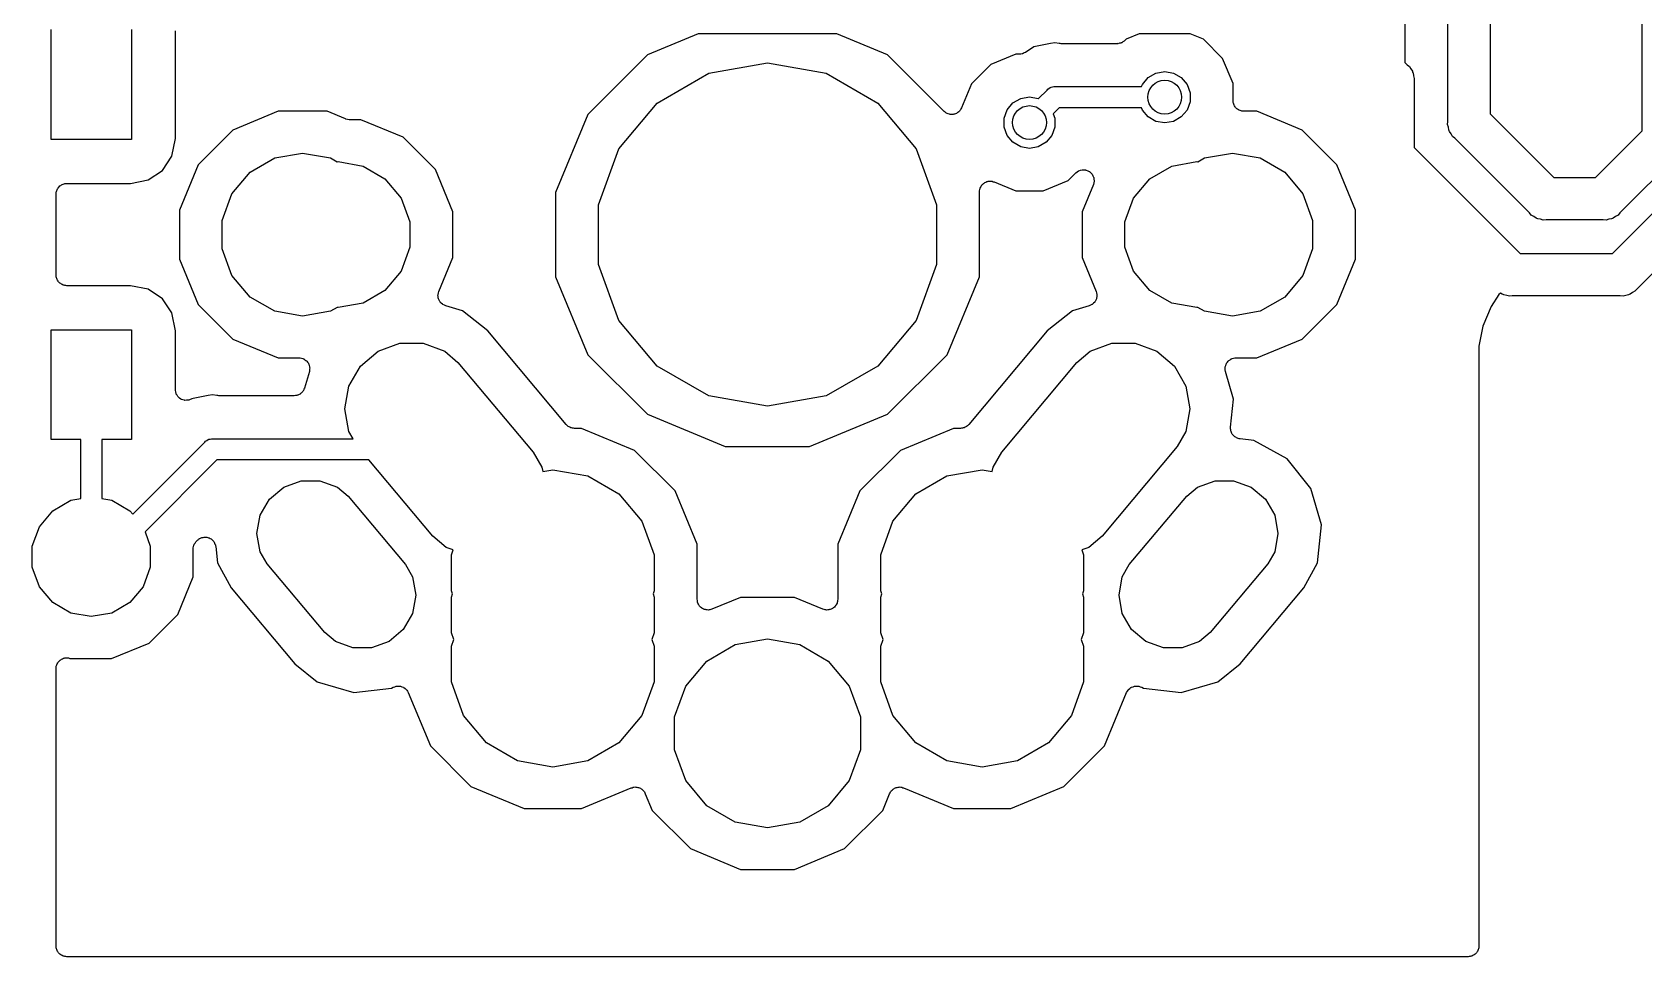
# Model space of a CAD drawing. Extents: x 61 to 194, y -153 to -61.
# Drawn here: x 61.3 to 80.37, y -123.67 to -112.73 of the extents above; entities that cross this region are included whole.
import ezdxf

# ---------------------------------------------------------------- set-up
doc = ezdxf.new("R2010")
doc.units = 0
doc.header["$MEASUREMENT"] = 0
doc.layers.add('BLACK', color=7, linetype='CONTINUOUS')

msp = doc.modelspace()

# ---------------------------------------------------------------- linework, layer by layer
at = {"layer": 'BLACK', "linetype": 'CONTINUOUS'}
for p, q in [((80.35, -113.896), (80.35, -109.011)), ((78.05, -113.789), (78.05, -109.204)), ((78.55, -109.111), (78.55, -113.696)), ((77.542, -109.467), (77.542, -113.088)), ((61.525, -114), (61.525, -112.7)), ((62.475, -112.7), (62.475, -114)), ((62.9954, -113.987), (62.9954, -112.713)), ((69.18, -112.75), (68.5793, -112.999)), ((70.82, -112.75), (69.18, -112.75)), ((71.4207, -112.999), (70.82, -112.75)), ((73.3499, -112.865), (73.153, -112.904)), ((73.4, -112.855), (73.3499, -112.865)), ((73.3499, -112.865), (73.3499, -112.865)), ((73.4501, -112.865), (73.4, -112.855)), ((73.4626, -112.865), (73.4501, -112.865)), ((73.4748, -112.867), (73.4626, -112.865)), ((74.1377, -112.867), (73.4748, -112.867)), ((74.1432, -112.866), (74.1377, -112.867)), ((74.1488, -112.867), (74.1432, -112.866)), ((74.1648, -112.862), (74.1488, -112.867)), ((74.1811, -112.859), (74.1648, -112.862)), ((74.186, -112.857), (74.1811, -112.859)), ((74.1914, -112.855), (74.186, -112.857)), ((74.205, -112.846), (74.1914, -112.855)), ((74.2193, -112.837), (74.205, -112.846)), ((74.2229, -112.833), (74.2193, -112.837)), ((74.2275, -112.83), (74.2229, -112.833)), ((74.2423, -112.815), (74.2275, -112.83)), ((74.3993, -112.75), (74.2423, -112.815)), ((75.0007, -112.75), (74.3993, -112.75)), ((75.1577, -112.815), (75.0007, -112.75)), ((75.385, -113.042), (75.1577, -112.815)), ((68.5793, -112.999), (67.8738, -113.704)), ((72.09, -113.668), (71.4207, -112.999)), ((72.9393, -112.992), (72.6423, -113.115)), ((72.9824, -112.992), (72.9393, -112.992)), ((72.9974, -112.989), (72.9824, -112.992)), ((73.0126, -112.988), (72.9974, -112.989)), ((73.019, -112.986), (73.0126, -112.988)), ((73.0258, -112.984), (73.019, -112.986)), ((73.039, -112.977), (73.0258, -112.984)), ((73.0529, -112.971), (73.039, -112.977)), ((73.153, -112.904), (73.0529, -112.971)), ((75.508, -113.339), (75.385, -113.042)), ((68.6946, -113.569), (69.3054, -113.217)), ((69.3054, -113.217), (70, -113.094)), ((70, -113.094), (70.6946, -113.217)), ((70.6946, -113.217), (71.3054, -113.569)), ((72.6423, -113.115), (72.415, -113.342)), ((74.5042, -113.267), (74.5958, -113.214)), ((74.5958, -113.214), (74.7, -113.195)), ((74.7, -113.195), (74.8042, -113.214)), ((74.8042, -113.214), (74.8958, -113.267)), ((77.542, -113.088), (77.5691, -113.116)), ((77.5691, -113.116), (77.5945, -113.137)), ((77.5945, -113.137), (77.611, -113.166)), ((77.611, -113.166), (77.6301, -113.193)), ((77.6301, -113.193), (77.633, -113.204)), ((77.633, -113.204), (77.6385, -113.213)), ((77.6385, -113.213), (77.6443, -113.246)), ((77.6443, -113.246), (77.6529, -113.278)), ((72.415, -113.342), (72.2971, -113.627)), ((73.2075, -113.516), (73.3078, -113.415)), ((73.3078, -113.415), (73.3184, -113.403)), ((73.3184, -113.403), (73.3328, -113.394)), ((73.3328, -113.394), (73.3464, -113.385)), ((73.3464, -113.385), (73.3517, -113.384)), ((73.3517, -113.384), (73.3566, -113.381)), ((73.3566, -113.381), (73.3729, -113.378)), ((73.3729, -113.378), (73.3889, -113.374)), ((73.3889, -113.374), (73.4054, -113.375)), ((73.4054, -113.375), (74.4262, -113.375)), ((74.4262, -113.375), (74.4362, -113.348)), ((74.4362, -113.348), (74.5042, -113.267)), ((74.8958, -113.267), (74.9638, -113.348)), ((74.9638, -113.348), (75, -113.447)), ((75.508, -113.54), (75.508, -113.339)), ((77.6529, -113.278), (77.65, -113.311)), ((77.65, -113.311), (77.65, -114.096)), ((68.2412, -114.11), (68.6946, -113.569)), ((71.3054, -113.569), (71.7588, -114.11)), ((72.2971, -113.627), (72.2897, -113.639)), ((72.8362, -113.648), (72.9042, -113.567)), ((72.9042, -113.567), (72.9958, -113.514)), ((72.9958, -113.514), (73.1, -113.495)), ((73.1, -113.495), (73.2042, -113.514)), ((73.2042, -113.514), (73.2075, -113.516)), ((73.4518, -113.625), (73.3812, -113.696)), ((74.4262, -113.625), (73.4518, -113.625)), ((74.4362, -113.652), (74.4262, -113.625)), ((75, -113.553), (74.9638, -113.652)), ((75, -113.447), (75, -113.553)), ((75.5099, -113.551), (75.508, -113.54)), ((75.5099, -113.562), (75.5099, -113.551)), ((75.5137, -113.572), (75.5099, -113.562)), ((75.5157, -113.583), (75.5137, -113.572)), ((75.5212, -113.593), (75.5157, -113.583)), ((75.525, -113.603), (75.5212, -113.593)), ((75.5322, -113.612), (75.525, -113.603)), ((75.5377, -113.622), (75.5322, -113.612)), ((75.5462, -113.629), (75.5377, -113.622)), ((75.5534, -113.637), (75.5462, -113.629)), ((64.21, -113.667), (63.6741, -113.889)), ((64.79, -113.667), (64.21, -113.667)), ((65.0081, -113.757), (64.79, -113.667)), ((65.0108, -113.758), (65.0081, -113.757)), ((65.0133, -113.759), (65.0108, -113.758)), ((65.0323, -113.763), (65.0133, -113.759)), ((65.0512, -113.767), (65.0323, -113.763)), ((65.0539, -113.767), (65.0512, -113.767)), ((65.0567, -113.767), (65.0539, -113.767)), ((65.1901, -113.767), (65.0567, -113.767)), ((65.6892, -113.974), (65.1901, -113.767)), ((67.8738, -113.704), (67.492, -114.626)), ((72.1013, -113.676), (72.09, -113.668)), ((72.1115, -113.685), (72.1013, -113.676)), ((72.1193, -113.689), (72.1115, -113.685)), ((72.1261, -113.693), (72.1193, -113.689)), ((72.1395, -113.697), (72.1261, -113.693)), ((72.1523, -113.702), (72.1395, -113.697)), ((72.1606, -113.703), (72.1523, -113.702)), ((72.1687, -113.705), (72.1606, -113.703)), ((72.1825, -113.704), (72.1687, -113.705)), ((72.1964, -113.704), (72.1825, -113.704)), ((72.2043, -113.702), (72.1964, -113.704)), ((72.2127, -113.701), (72.2043, -113.702)), ((72.2252, -113.695), (72.2127, -113.701)), ((72.2384, -113.691), (72.2252, -113.695)), ((72.2451, -113.686), (72.2384, -113.691)), ((72.2526, -113.682), (72.2451, -113.686)), ((72.2624, -113.673), (72.2526, -113.682)), ((72.2734, -113.664), (72.2624, -113.673)), ((72.2779, -113.657), (72.2734, -113.664)), ((72.2838, -113.651), (72.2779, -113.657)), ((72.2897, -113.639), (72.2838, -113.651)), ((72.8, -113.747), (72.8362, -113.648)), ((72.8, -113.853), (72.8, -113.747)), ((73.3812, -113.696), (73.4, -113.747)), ((73.4, -113.747), (73.4, -113.853)), ((74.5042, -113.733), (74.4362, -113.652)), ((74.5958, -113.786), (74.5042, -113.733)), ((74.7, -113.805), (74.5958, -113.786)), ((74.8042, -113.786), (74.7, -113.805)), ((74.8958, -113.733), (74.8042, -113.786)), ((74.9638, -113.652), (74.8958, -113.733)), ((75.563, -113.643), (75.5534, -113.637)), ((75.5715, -113.65), (75.563, -113.643)), ((75.5819, -113.654), (75.5715, -113.65)), ((75.5916, -113.659), (75.5819, -113.654)), ((75.6025, -113.661), (75.5916, -113.659)), ((75.6129, -113.665), (75.6025, -113.661)), ((75.6241, -113.665), (75.6129, -113.665)), ((75.635, -113.667), (75.6241, -113.665)), ((75.79, -113.667), (75.635, -113.667)), ((76.3259, -113.889), (75.79, -113.667)), ((78.0471, -113.822), (78.05, -113.789)), ((78.0557, -113.854), (78.0471, -113.822)), ((78.55, -113.696), (79.3036, -114.45)), ((62.475, -114), (61.525, -114)), ((62.9535, -114.198), (62.9954, -113.987)), ((63.6741, -113.889), (63.264, -114.299)), ((66.0713, -114.356), (65.6892, -113.974)), ((72.8362, -113.952), (72.8, -113.853)), ((72.9042, -114.033), (72.8362, -113.952)), ((73.3638, -113.952), (73.2958, -114.033)), ((73.4, -113.853), (73.3638, -113.952)), ((76.736, -114.299), (76.3259, -113.889)), ((78.0615, -113.887), (78.0557, -113.854)), ((78.067, -113.896), (78.0615, -113.887)), ((78.0699, -113.907), (78.067, -113.896)), ((78.089, -113.934), (78.0699, -113.907)), ((78.1055, -113.963), (78.089, -113.934)), ((78.1309, -113.984), (78.1055, -113.963)), ((79.0155, -114.869), (78.1309, -113.984)), ((79.7964, -114.45), (80.35, -113.896)), ((62.8412, -114.366), (62.9535, -114.198)), ((64.1701, -114.219), (64.5, -114.16)), ((64.5, -114.16), (64.8299, -114.219)), ((68, -114.772), (68.2412, -114.11)), ((71.7588, -114.11), (72, -114.772)), ((72.9958, -114.086), (72.9042, -114.033)), ((73.1, -114.105), (72.9958, -114.086)), ((73.2042, -114.086), (73.1, -114.105)), ((73.2958, -114.033), (73.2042, -114.086)), ((75.1701, -114.219), (75.5, -114.16)), ((75.5, -114.16), (75.8299, -114.219)), ((77.65, -114.096), (78.9036, -115.35)), ((79.9964, -115.35), (81.25, -114.096)), ((80.7691, -114.184), (80.0845, -114.869)), ((62.6732, -114.479), (62.8412, -114.366)), ((63.264, -114.299), (63.042, -114.835)), ((63.6646, -114.643), (63.8799, -114.386)), ((63.8799, -114.386), (64.1701, -114.219)), ((64.8299, -114.219), (64.9085, -114.264)), ((64.9085, -114.264), (64.92, -114.262)), ((64.92, -114.262), (65.2152, -114.314)), ((65.2152, -114.314), (65.4748, -114.464)), ((66.278, -114.855), (66.0713, -114.356)), ((73.5577, -114.485), (73.6483, -114.394)), ((73.6483, -114.394), (73.6641, -114.383)), ((73.6641, -114.383), (73.6794, -114.372)), ((73.6794, -114.372), (73.6821, -114.371)), ((73.6821, -114.371), (73.6844, -114.369)), ((73.6844, -114.369), (73.7031, -114.364)), ((73.7031, -114.364), (73.7215, -114.358)), ((73.7215, -114.358), (73.7243, -114.358)), ((73.7243, -114.358), (73.727, -114.358)), ((73.727, -114.358), (73.7462, -114.359)), ((73.7462, -114.359), (73.7656, -114.36)), ((73.7656, -114.36), (73.7681, -114.361)), ((73.7681, -114.361), (73.7709, -114.362)), ((73.7709, -114.362), (73.7885, -114.37)), ((73.7885, -114.37), (73.8063, -114.377)), ((73.8063, -114.377), (73.8084, -114.379)), ((73.8084, -114.379), (73.8109, -114.38)), ((73.8109, -114.38), (73.8246, -114.394)), ((73.8246, -114.394), (73.8388, -114.407)), ((74.5252, -114.464), (74.7848, -114.314)), ((74.7848, -114.314), (75.08, -114.262)), ((75.08, -114.262), (75.0915, -114.264)), ((75.0915, -114.264), (75.1701, -114.219)), ((75.8299, -114.219), (76.1201, -114.386)), ((76.1201, -114.386), (76.3354, -114.643)), ((76.958, -114.835), (76.736, -114.299)), ((81.6691, -114.384), (80.2845, -115.769)), ((61.5962, -114.594), (61.6, -114.584)), ((61.6, -114.584), (61.6072, -114.575)), ((61.6072, -114.575), (61.6127, -114.566)), ((61.6127, -114.566), (61.6212, -114.559)), ((61.6212, -114.559), (61.6284, -114.55)), ((61.6284, -114.55), (61.638, -114.545)), ((61.638, -114.545), (61.6465, -114.537)), ((61.6465, -114.537), (61.6569, -114.534)), ((61.6569, -114.534), (61.6666, -114.528)), ((61.6666, -114.528), (61.6775, -114.526)), ((61.6775, -114.526), (61.6879, -114.522)), ((61.6879, -114.522), (61.6991, -114.522)), ((61.6991, -114.522), (61.71, -114.52)), ((61.71, -114.52), (62.4625, -114.52)), ((62.4625, -114.52), (62.6732, -114.479)), ((65.4748, -114.464), (65.6675, -114.693)), ((72.511, -114.592), (72.5142, -114.584)), ((72.5142, -114.584), (72.5157, -114.576)), ((72.5157, -114.576), (72.5226, -114.564)), ((72.5226, -114.564), (72.5279, -114.551)), ((72.5279, -114.551), (72.5335, -114.545)), ((72.5335, -114.545), (72.5377, -114.538)), ((72.5377, -114.538), (72.5483, -114.529)), ((72.5483, -114.529), (72.5577, -114.519)), ((72.5577, -114.519), (72.5651, -114.515)), ((72.5651, -114.515), (72.5715, -114.509)), ((72.5715, -114.509), (72.5845, -114.505)), ((72.5845, -114.505), (72.5968, -114.498)), ((72.5968, -114.498), (72.6051, -114.497)), ((72.6051, -114.497), (72.6129, -114.494)), ((72.6129, -114.494), (72.6268, -114.494)), ((72.6268, -114.494), (72.6405, -114.493)), ((72.6405, -114.493), (72.6487, -114.494)), ((72.6487, -114.494), (72.6571, -114.494)), ((72.6571, -114.494), (72.6701, -114.499)), ((72.6701, -114.499), (72.6836, -114.502)), ((72.6836, -114.502), (72.9393, -114.608)), ((73.2607, -114.608), (73.5577, -114.485)), ((73.8554, -114.533), (73.722, -114.855)), ((73.8388, -114.407), (73.8401, -114.409)), ((73.8401, -114.409), (73.8421, -114.411)), ((73.8421, -114.411), (73.8503, -114.429)), ((73.8503, -114.429), (73.8592, -114.446)), ((73.8596, -114.514), (73.8554, -114.533)), ((73.8592, -114.446), (73.8596, -114.449)), ((73.8596, -114.449), (73.8607, -114.451)), ((73.8646, -114.495), (73.8596, -114.514)), ((73.8607, -114.451), (73.8624, -114.471)), ((73.8624, -114.471), (73.8649, -114.49)), ((73.8649, -114.49), (73.8643, -114.492)), ((73.8643, -114.492), (73.8646, -114.495)), ((74.3325, -114.693), (74.5252, -114.464)), ((79.3036, -114.45), (79.7964, -114.45)), ((61.583, -114.647), (61.5849, -114.636)), ((61.583, -115.603), (61.583, -114.647)), ((61.5849, -114.625), (61.5887, -114.615)), ((61.5849, -114.636), (61.5849, -114.625)), ((61.5887, -114.615), (61.5907, -114.604)), ((61.5907, -114.604), (61.5962, -114.594)), ((63.55, -114.957), (63.6646, -114.643)), ((65.6675, -114.693), (65.77, -114.975)), ((67.492, -114.626), (67.492, -115.624)), ((68, -115.478), (68, -114.772)), ((72, -114.772), (72, -115.478)), ((72.508, -114.619), (72.5104, -114.606)), ((72.508, -115.624), (72.508, -114.619)), ((72.5104, -114.606), (72.511, -114.592)), ((72.9393, -114.608), (73.2607, -114.608)), ((74.23, -114.975), (74.3325, -114.693)), ((76.3354, -114.643), (76.45, -114.957)), ((63.042, -114.835), (63.042, -115.415)), ((63.55, -115.293), (63.55, -114.957)), ((66.278, -115.395), (66.278, -114.855)), ((73.722, -114.855), (73.722, -115.395)), ((76.45, -114.957), (76.45, -115.293)), ((76.958, -115.415), (76.958, -114.835)), ((79.0368, -114.894), (79.0155, -114.869)), ((79.0655, -114.911), (79.0368, -114.894)), ((79.0927, -114.93), (79.0655, -114.911)), ((79.1035, -114.933), (79.0927, -114.93)), ((79.1132, -114.939), (79.1035, -114.933)), ((79.1458, -114.944), (79.1132, -114.939)), ((79.1779, -114.953), (79.1458, -114.944)), ((79.2109, -114.95), (79.1779, -114.953)), ((79.8891, -114.95), (79.2109, -114.95)), ((79.9221, -114.953), (79.8891, -114.95)), ((79.9542, -114.944), (79.9221, -114.953)), ((79.9868, -114.939), (79.9542, -114.944)), ((79.9965, -114.933), (79.9868, -114.939)), ((80.0073, -114.93), (79.9965, -114.933)), ((80.0344, -114.911), (80.0073, -114.93)), ((80.0632, -114.894), (80.0344, -114.911)), ((80.0845, -114.869), (80.0632, -114.894)), ((65.77, -114.975), (65.77, -115.275)), ((74.23, -115.275), (74.23, -114.975)), ((63.6646, -115.607), (63.55, -115.293)), ((65.77, -115.275), (65.6675, -115.557)), ((74.3325, -115.557), (74.23, -115.275)), ((76.45, -115.293), (76.3354, -115.607)), ((63.042, -115.415), (63.264, -115.951)), ((66.1114, -115.797), (66.278, -115.395)), ((68.2412, -116.14), (68, -115.478)), ((72, -115.478), (71.7588, -116.14)), ((73.722, -115.395), (73.8886, -115.797)), ((76.736, -115.951), (76.958, -115.415)), ((78.9036, -115.35), (79.9964, -115.35)), ((61.5849, -115.613), (61.583, -115.603)), ((61.5849, -115.625), (61.5849, -115.613)), ((61.5887, -115.635), (61.5849, -115.625)), ((61.5907, -115.646), (61.5887, -115.635)), ((61.5962, -115.656), (61.5907, -115.646)), ((61.6, -115.666), (61.5962, -115.656)), ((61.6072, -115.675), (61.6, -115.666)), ((61.6127, -115.684), (61.6072, -115.675)), ((61.6212, -115.691), (61.6127, -115.684)), ((61.6284, -115.7), (61.6212, -115.691)), ((61.638, -115.705), (61.6284, -115.7)), ((61.6465, -115.713), (61.638, -115.705)), ((61.6569, -115.716), (61.6465, -115.713)), ((61.6666, -115.722), (61.6569, -115.716)), ((61.6775, -115.724), (61.6666, -115.722)), ((61.6879, -115.728), (61.6775, -115.724)), ((61.6991, -115.728), (61.6879, -115.728)), ((61.71, -115.73), (61.6991, -115.728)), ((62.4625, -115.73), (61.71, -115.73)), ((62.6732, -115.771), (62.4625, -115.73)), ((63.8799, -115.864), (63.6646, -115.607)), ((65.6675, -115.557), (65.4748, -115.786)), ((67.492, -115.624), (67.8738, -116.546)), ((72.1262, -116.546), (72.508, -115.624)), ((74.5252, -115.786), (74.3325, -115.557)), ((76.3354, -115.607), (76.1201, -115.864)), ((62.8412, -115.884), (62.6732, -115.771)), ((62.9535, -116.052), (62.8412, -115.884)), ((64.1701, -116.031), (63.8799, -115.864)), ((65.4748, -115.786), (65.2152, -115.936)), ((66.1019, -115.84), (66.1028, -115.836)), ((66.1042, -115.858), (66.1019, -115.84)), ((66.1025, -115.832), (66.1075, -115.815)), ((66.1028, -115.836), (66.1025, -115.832)), ((66.1054, -115.876), (66.1042, -115.858)), ((66.1071, -115.88), (66.1054, -115.876)), ((66.1076, -115.884), (66.1071, -115.88)), ((66.1075, -115.815), (66.1114, -115.797)), ((66.1159, -115.9), (66.1076, -115.884)), ((66.1231, -115.916), (66.1159, -115.9)), ((66.126, -115.92), (66.1231, -115.916)), ((66.128, -115.923), (66.126, -115.92)), ((73.874, -115.92), (73.872, -115.923)), ((73.8769, -115.916), (73.874, -115.92)), ((73.8841, -115.9), (73.8769, -115.916)), ((73.8924, -115.884), (73.8841, -115.9)), ((73.8886, -115.797), (73.8925, -115.815)), ((73.8929, -115.88), (73.8924, -115.884)), ((73.8925, -115.815), (73.8975, -115.832)), ((73.8946, -115.876), (73.8929, -115.88)), ((73.8958, -115.858), (73.8946, -115.876)), ((73.8981, -115.84), (73.8958, -115.858)), ((73.8975, -115.832), (73.8972, -115.836)), ((73.8972, -115.836), (73.8981, -115.84)), ((74.7848, -115.936), (74.5252, -115.786)), ((76.1201, -115.864), (75.8299, -116.031)), ((78.6548, -115.833), (78.5603, -115.974)), ((78.6721, -115.816), (78.6548, -115.833)), ((78.6927, -115.83), (78.6721, -115.816)), ((78.7035, -115.833), (78.6927, -115.83)), ((78.7132, -115.839), (78.7035, -115.833)), ((78.7458, -115.844), (78.7132, -115.839)), ((78.7779, -115.853), (78.7458, -115.844)), ((78.8109, -115.85), (78.7779, -115.853)), ((80.0891, -115.85), (78.8109, -115.85)), ((80.1221, -115.853), (80.0891, -115.85)), ((80.1542, -115.844), (80.1221, -115.853)), ((80.1868, -115.839), (80.1542, -115.844)), ((80.1965, -115.833), (80.1868, -115.839)), ((80.2073, -115.83), (80.1965, -115.833)), ((80.2344, -115.811), (80.2073, -115.83)), ((80.2632, -115.794), (80.2344, -115.811)), ((80.2845, -115.769), (80.2632, -115.794)), ((62.9954, -116.263), (62.9535, -116.052)), ((63.264, -115.951), (63.6741, -116.361)), ((64.5, -116.09), (64.1701, -116.031)), ((64.8299, -116.031), (64.5, -116.09)), ((64.9085, -115.986), (64.8299, -116.031)), ((64.92, -115.988), (64.9085, -115.986)), ((65.2152, -115.936), (64.92, -115.988)), ((66.1412, -115.935), (66.128, -115.923)), ((66.1536, -115.948), (66.1412, -115.935)), ((66.1574, -115.95), (66.1536, -115.948)), ((66.1605, -115.953), (66.1574, -115.95)), ((66.1771, -115.96), (66.1605, -115.953)), ((66.1932, -115.968), (66.1771, -115.96)), ((66.3923, -116.026), (66.1932, -115.968)), ((66.6899, -116.265), (66.3923, -116.026)), ((73.6077, -116.026), (73.3101, -116.265)), ((73.8068, -115.968), (73.6077, -116.026)), ((73.8229, -115.96), (73.8068, -115.968)), ((73.8395, -115.953), (73.8229, -115.96)), ((73.8426, -115.95), (73.8395, -115.953)), ((73.8464, -115.948), (73.8426, -115.95)), ((73.8588, -115.935), (73.8464, -115.948)), ((73.872, -115.923), (73.8588, -115.935)), ((75.08, -115.988), (74.7848, -115.936)), ((75.0915, -115.986), (75.08, -115.988)), ((75.1701, -116.031), (75.0915, -115.986)), ((75.5, -116.09), (75.1701, -116.031)), ((75.8299, -116.031), (75.5, -116.09)), ((76.3259, -116.361), (76.736, -115.951)), ((78.5603, -115.974), (78.4638, -116.207)), ((61.525, -117.55), (61.525, -116.25)), ((61.525, -116.25), (62.475, -116.25)), ((62.475, -116.25), (62.475, -117.55)), ((62.9954, -116.96), (62.9954, -116.263)), ((67.6187, -117.372), (66.6899, -116.265)), ((68.6946, -116.681), (68.2412, -116.14)), ((71.7588, -116.14), (71.3054, -116.681)), ((73.3101, -116.265), (72.3813, -117.372)), ((78.4638, -116.207), (78.4282, -116.386)), ((63.6741, -116.361), (64.21, -116.583)), ((65.3948, -116.505), (65.6516, -116.411)), ((65.6516, -116.411), (65.9249, -116.411)), ((65.9249, -116.411), (66.1817, -116.505)), ((73.8183, -116.505), (74.0751, -116.411)), ((74.0751, -116.411), (74.3484, -116.411)), ((74.3484, -116.411), (74.6052, -116.505)), ((75.79, -116.583), (76.3259, -116.361)), ((78.4282, -116.386), (78.417, -116.443)), ((78.417, -116.443), (78.417, -123.54)), ((78.4282, -116.386), (78.4282, -116.386)), ((64.21, -116.583), (64.4584, -116.583)), ((64.4584, -116.583), (64.4653, -116.584)), ((64.4653, -116.584), (64.4722, -116.584)), ((64.4722, -116.584), (64.4868, -116.588)), ((64.4868, -116.588), (64.5018, -116.591)), ((64.5018, -116.591), (64.5079, -116.594)), ((64.5079, -116.594), (64.5146, -116.596)), ((64.5146, -116.596), (64.5268, -116.605)), ((64.5268, -116.605), (64.54, -116.613)), ((64.54, -116.613), (64.5445, -116.618)), ((64.5445, -116.618), (64.5501, -116.622)), ((64.5501, -116.622), (64.5586, -116.635)), ((64.5586, -116.635), (64.5684, -116.646)), ((64.5684, -116.646), (64.5708, -116.653)), ((64.5708, -116.653), (64.5746, -116.659)), ((64.5746, -116.659), (64.5783, -116.674)), ((64.5783, -116.674), (64.5835, -116.688)), ((65.0488, -116.917), (65.1854, -116.68)), ((65.1854, -116.68), (65.3948, -116.505)), ((66.1817, -116.505), (66.3384, -116.636)), ((66.3384, -116.636), (67.229, -117.698)), ((67.8738, -116.546), (68.5793, -117.251)), ((69.3054, -117.033), (68.6946, -116.681)), ((71.3054, -116.681), (70.6946, -117.033)), ((71.4207, -117.251), (72.1262, -116.546)), ((72.771, -117.698), (73.6616, -116.636)), ((73.6616, -116.636), (73.8183, -116.505)), ((74.6052, -116.505), (74.8146, -116.68)), ((74.8146, -116.68), (74.9512, -116.917)), ((75.4165, -116.688), (75.4217, -116.674)), ((75.4217, -116.674), (75.4254, -116.659)), ((75.4254, -116.659), (75.4292, -116.653)), ((75.4292, -116.653), (75.4316, -116.646)), ((75.4316, -116.646), (75.4414, -116.635)), ((75.4414, -116.635), (75.4499, -116.622)), ((75.4499, -116.622), (75.4555, -116.618)), ((75.4555, -116.618), (75.46, -116.613)), ((75.46, -116.613), (75.4732, -116.605)), ((75.4732, -116.605), (75.4854, -116.596)), ((75.4854, -116.596), (75.4921, -116.594)), ((75.4921, -116.594), (75.4982, -116.591)), ((75.4982, -116.591), (75.5132, -116.588)), ((75.5132, -116.588), (75.5278, -116.584)), ((75.5278, -116.584), (75.5347, -116.584)), ((75.5347, -116.584), (75.5416, -116.583)), ((75.5416, -116.583), (75.79, -116.583)), ((64.5803, -116.746), (64.5235, -116.941)), ((64.5811, -116.739), (64.5803, -116.746)), ((64.5835, -116.732), (64.5811, -116.739)), ((64.5835, -116.688), (64.5835, -116.695)), ((64.5835, -116.695), (64.5851, -116.702)), ((64.5851, -116.702), (64.5835, -116.717)), ((64.5835, -116.717), (64.5835, -116.732)), ((75.4149, -116.702), (75.4165, -116.695)), ((75.4165, -116.717), (75.4149, -116.702)), ((75.4165, -116.695), (75.4165, -116.688)), ((75.4165, -116.732), (75.4165, -116.717)), ((75.4189, -116.739), (75.4165, -116.732)), ((75.4197, -116.746), (75.4189, -116.739)), ((75.5149, -117.072), (75.4197, -116.746)), ((62.9962, -116.964), (62.9954, -116.96)), ((62.9957, -116.968), (62.9962, -116.964)), ((63, -116.986), (62.9957, -116.968)), ((63.0031, -117.003), (63, -116.986)), ((63.0052, -117.007), (63.0031, -117.003)), ((63.0062, -117.011), (63.0052, -117.007)), ((63.0162, -117.026), (63.0062, -117.011)), ((63.0252, -117.041), (63.0162, -117.026)), ((63.0284, -117.044), (63.0252, -117.041)), ((63.0307, -117.048), (63.0284, -117.044)), ((63.0452, -117.058), (63.0307, -117.048)), ((63.0589, -117.07), (63.0452, -117.058)), ((63.3849, -117.03), (63.1869, -117.069)), ((63.435, -117.02), (63.3849, -117.03)), ((63.3849, -117.03), (63.3849, -117.03)), ((63.4851, -117.03), (63.435, -117.02)), ((63.4976, -117.03), (63.4851, -117.03)), ((63.5098, -117.032), (63.4976, -117.03)), ((64.4016, -117.032), (63.5098, -117.032)), ((64.4166, -117.029), (64.4016, -117.032)), ((64.4317, -117.028), (64.4166, -117.029)), ((64.4381, -117.026), (64.4317, -117.028)), ((64.445, -117.024), (64.4381, -117.026)), ((64.4582, -117.017), (64.445, -117.024)), ((64.4721, -117.011), (64.4582, -117.017)), ((64.4771, -117.006), (64.4721, -117.011)), ((64.4832, -117.002), (64.4771, -117.006)), ((64.493, -116.991), (64.4832, -117.002)), ((64.504, -116.98), (64.493, -116.991)), ((64.5071, -116.974), (64.504, -116.98)), ((64.5115, -116.968), (64.5071, -116.974)), ((64.5167, -116.954), (64.5115, -116.968)), ((64.5235, -116.941), (64.5167, -116.954)), ((65.0013, -117.186), (65.0488, -116.917)), ((70, -117.156), (69.3054, -117.033)), ((70.6946, -117.033), (70, -117.156)), ((74.9512, -116.917), (74.9987, -117.186)), ((63.0629, -117.071), (63.0589, -117.07)), ((63.0663, -117.074), (63.0629, -117.071)), ((63.0835, -117.079), (63.0663, -117.074)), ((63.1004, -117.085), (63.0835, -117.079)), ((63.1046, -117.085), (63.1004, -117.085)), ((63.1086, -117.086), (63.1046, -117.085)), ((63.1265, -117.085), (63.1086, -117.086)), ((63.1445, -117.085), (63.1265, -117.085)), ((63.1484, -117.083), (63.1445, -117.085)), ((63.1526, -117.083), (63.1484, -117.083)), ((63.1691, -117.076), (63.1526, -117.083)), ((63.1859, -117.07), (63.1691, -117.076)), ((63.1869, -117.069), (63.1859, -117.07)), ((65.0488, -117.455), (65.0013, -117.186)), ((68.5793, -117.251), (69.5011, -117.633)), ((70.4989, -117.633), (71.4207, -117.251)), ((74.9987, -117.186), (74.9512, -117.455)), ((75.4788, -117.402), (75.5149, -117.072)), ((67.6272, -117.379), (67.6187, -117.372)), ((67.6343, -117.387), (67.6272, -117.379)), ((67.644, -117.393), (67.6343, -117.387)), ((67.6525, -117.4), (67.644, -117.393)), ((67.6629, -117.404), (67.6525, -117.4)), ((67.6725, -117.409), (67.6629, -117.404)), ((67.6835, -117.411), (67.6725, -117.409)), ((67.6939, -117.415), (67.6835, -117.411)), ((67.705, -117.415), (67.6939, -117.415)), ((67.716, -117.417), (67.705, -117.415)), ((67.7997, -117.417), (67.716, -117.417)), ((68.4275, -117.677), (67.7997, -117.417)), ((72.2003, -117.417), (71.5725, -117.677)), ((72.284, -117.417), (72.2003, -117.417)), ((72.295, -117.415), (72.284, -117.417)), ((72.3061, -117.415), (72.295, -117.415)), ((72.3165, -117.411), (72.3061, -117.415)), ((72.3275, -117.409), (72.3165, -117.411)), ((72.3371, -117.404), (72.3275, -117.409)), ((72.3475, -117.4), (72.3371, -117.404)), ((72.3561, -117.393), (72.3475, -117.4)), ((72.3657, -117.387), (72.3561, -117.393)), ((72.3728, -117.379), (72.3657, -117.387)), ((72.3813, -117.372), (72.3728, -117.379)), ((75.4783, -117.424), (75.4795, -117.413)), ((75.481, -117.435), (75.4783, -117.424)), ((75.4795, -117.413), (75.4788, -117.402)), ((75.4817, -117.446), (75.481, -117.435)), ((75.4862, -117.456), (75.4817, -117.446)), ((61.875, -117.55), (61.525, -117.55)), ((61.875, -118.248), (61.875, -117.55)), ((62.475, -117.55), (62.125, -117.55)), ((62.125, -117.55), (62.125, -118.248)), ((62.4904, -118.433), (63.3428, -117.58)), ((63.3428, -117.58), (63.3534, -117.568)), ((63.3534, -117.568), (63.3678, -117.559)), ((63.3678, -117.559), (63.3814, -117.55)), ((63.3814, -117.55), (63.3867, -117.549)), ((63.3867, -117.549), (63.3916, -117.546)), ((63.3916, -117.546), (63.4079, -117.543)), ((63.4079, -117.543), (63.4239, -117.539)), ((63.4239, -117.539), (63.4404, -117.54)), ((63.4404, -117.54), (65.0976, -117.54)), ((65.0976, -117.54), (65.0488, -117.455)), ((69.5011, -117.633), (70.4989, -117.633)), ((74.849, -117.632), (73.9584, -118.694)), ((74.9512, -117.455), (74.849, -117.632)), ((75.4888, -117.467), (75.4862, -117.456)), ((75.495, -117.476), (75.4888, -117.467)), ((75.4995, -117.486), (75.495, -117.476)), ((75.5072, -117.494), (75.4995, -117.486)), ((75.5133, -117.503), (75.5072, -117.494)), ((75.5223, -117.51), (75.5133, -117.503)), ((75.53, -117.518), (75.5223, -117.51)), ((75.5399, -117.523), (75.53, -117.518)), ((75.5489, -117.529), (75.5399, -117.523)), ((75.5596, -117.532), (75.5489, -117.529)), ((75.5695, -117.537), (75.5596, -117.532)), ((75.5806, -117.539), (75.5695, -117.537)), ((75.5912, -117.542), (75.5806, -117.539)), ((75.7527, -117.559), (75.5912, -117.542)), ((76.1479, -117.776), (75.7527, -117.559)), ((63.4868, -117.79), (62.6362, -118.641)), ((65.2832, -117.79), (63.4868, -117.79)), ((66.0416, -118.694), (65.2832, -117.79)), ((67.229, -117.698), (67.3312, -117.875)), ((68.908, -118.157), (68.4275, -117.677)), ((71.5725, -117.677), (71.092, -118.157)), ((72.6688, -117.875), (72.771, -117.698)), ((76.43, -118.128), (76.1479, -117.776)), ((67.3312, -117.875), (67.3406, -117.928)), ((67.3406, -117.928), (67.46, -117.906)), ((67.46, -117.906), (67.8768, -117.98)), ((67.8768, -117.98), (68.2432, -118.192)), ((71.7568, -118.192), (72.1232, -117.98)), ((72.1232, -117.98), (72.54, -117.906)), ((72.54, -117.906), (72.6594, -117.928)), ((72.6594, -117.928), (72.6688, -117.875)), ((64.1085, -118.253), (64.2774, -118.112)), ((64.2774, -118.112), (64.4845, -118.036)), ((64.4845, -118.036), (64.7049, -118.036)), ((64.7049, -118.036), (64.912, -118.112)), ((64.912, -118.112), (65.0383, -118.218)), ((68.2432, -118.192), (68.5153, -118.516)), ((69.168, -118.785), (68.908, -118.157)), ((71.092, -118.157), (70.832, -118.785)), ((71.4847, -118.516), (71.7568, -118.192)), ((74.9617, -118.218), (75.088, -118.112)), ((75.088, -118.112), (75.2951, -118.036)), ((75.2951, -118.036), (75.5155, -118.036)), ((75.5155, -118.036), (75.7226, -118.112)), ((75.7226, -118.112), (75.8915, -118.253)), ((76.5561, -118.56), (76.43, -118.128)), ((61.3857, -118.58), (61.5441, -118.392)), ((61.5441, -118.392), (61.7574, -118.268)), ((61.7574, -118.268), (61.875, -118.248)), ((62.125, -118.248), (62.2426, -118.268)), ((62.2426, -118.268), (62.4559, -118.392)), ((62.4559, -118.392), (62.4904, -118.433)), ((63.9983, -118.444), (64.1085, -118.253)), ((65.0383, -118.218), (65.7192, -119.029)), ((74.2808, -119.029), (74.9617, -118.218)), ((75.8915, -118.253), (76.0017, -118.444)), ((61.3015, -118.812), (61.3857, -118.58)), ((63.96, -118.661), (63.9983, -118.444)), ((68.5153, -118.516), (68.66, -118.913)), ((71.34, -118.913), (71.4847, -118.516)), ((76.0017, -118.444), (76.04, -118.661)), ((76.5071, -119.009), (76.5561, -118.56)), ((62.6362, -118.641), (62.6985, -118.812)), ((63.2184, -118.788), (63.2279, -118.774)), ((63.2279, -118.774), (63.2362, -118.76)), ((63.2362, -118.76), (63.2405, -118.756)), ((63.2405, -118.756), (63.2437, -118.751)), ((63.2437, -118.751), (63.2558, -118.739)), ((63.2558, -118.739), (63.2637, -118.734)), ((63.2637, -118.734), (63.2705, -118.727)), ((63.2705, -118.727), (63.2817, -118.721)), ((63.2817, -118.721), (63.2919, -118.714)), ((63.2919, -118.714), (63.3013, -118.712)), ((63.3013, -118.712), (63.31, -118.707)), ((63.31, -118.707), (63.3224, -118.706)), ((63.3224, -118.706), (63.3345, -118.703)), ((63.3345, -118.703), (63.3442, -118.704)), ((63.3442, -118.704), (63.3539, -118.703)), ((63.3539, -118.703), (63.366, -118.705)), ((63.366, -118.705), (63.3784, -118.707)), ((63.3784, -118.707), (63.3873, -118.711)), ((63.3873, -118.711), (63.3967, -118.713)), ((63.3967, -118.713), (63.4071, -118.72)), ((63.4071, -118.72), (63.4184, -118.725)), ((63.4184, -118.725), (63.4253, -118.732)), ((63.4253, -118.732), (63.4334, -118.738)), ((63.4334, -118.738), (63.4408, -118.748)), ((63.4408, -118.748), (63.4496, -118.756)), ((63.4496, -118.756), (63.4537, -118.765)), ((63.4537, -118.765), (63.4595, -118.773)), ((63.4595, -118.773), (63.463, -118.785)), ((63.9983, -118.878), (63.96, -118.661)), ((66.1983, -118.825), (66.0416, -118.694)), ((73.9584, -118.694), (73.8017, -118.825)), ((76.04, -118.661), (76.0017, -118.878)), ((61.3015, -119.058), (61.3015, -118.812)), ((62.6985, -118.812), (62.6985, -119.058)), ((63.2065, -118.841), (63.2075, -118.836)), ((63.2065, -119.175), (63.2065, -118.841)), ((63.207, -118.83), (63.2113, -118.814)), ((63.2075, -118.836), (63.207, -118.83)), ((63.2113, -118.814), (63.2142, -118.798)), ((63.2142, -118.798), (63.217, -118.793)), ((63.217, -118.793), (63.2184, -118.788)), ((63.463, -118.785), (63.4682, -118.796)), ((63.4682, -118.796), (63.4691, -118.806)), ((63.4691, -118.806), (63.4718, -118.815)), ((63.4718, -118.815), (63.4929, -119.009)), ((64.0808, -119.021), (63.9983, -118.878)), ((66.2811, -118.855), (66.1983, -118.825)), ((66.26, -118.913), (66.2811, -118.855)), ((66.26, -119.337), (66.26, -118.913)), ((68.66, -118.913), (68.66, -119.337)), ((69.168, -119.439), (69.168, -118.785)), ((70.832, -118.785), (70.832, -119.439)), ((71.34, -119.337), (71.34, -118.913)), ((73.8017, -118.825), (73.7189, -118.855)), ((73.7189, -118.855), (73.74, -118.913)), ((73.74, -118.913), (73.74, -119.337)), ((76.0017, -118.878), (75.9192, -119.021)), ((61.3857, -119.29), (61.3015, -119.058)), ((62.6985, -119.058), (62.6142, -119.29)), ((63.4929, -119.009), (63.655, -119.304)), ((64.7617, -119.832), (64.0808, -119.021)), ((65.7192, -119.029), (65.8017, -119.172)), ((74.1983, -119.172), (74.2808, -119.029)), ((75.9192, -119.021), (75.2383, -119.832)), ((76.345, -119.304), (76.5071, -119.009)), ((61.5441, -119.478), (61.3857, -119.29)), ((62.6142, -119.29), (62.4559, -119.478)), ((63.0228, -119.618), (63.2065, -119.175)), ((63.655, -119.304), (64.4091, -120.203)), ((65.8017, -119.172), (65.84, -119.389)), ((66.274, -119.375), (66.26, -119.337)), ((68.66, -119.337), (68.646, -119.375)), ((71.354, -119.375), (71.34, -119.337)), ((73.74, -119.337), (73.726, -119.375)), ((74.16, -119.389), (74.1983, -119.172)), ((75.5909, -120.203), (76.345, -119.304)), ((61.7574, -119.602), (61.5441, -119.478)), ((62.4559, -119.478), (62.2426, -119.602)), ((65.84, -119.389), (65.8017, -119.606)), ((66.26, -119.413), (66.274, -119.375)), ((66.26, -119.837), (66.26, -119.413)), ((68.646, -119.375), (68.66, -119.413)), ((68.66, -119.413), (68.66, -119.837)), ((69.1704, -119.453), (69.168, -119.439)), ((69.171, -119.467), (69.1704, -119.453)), ((69.1742, -119.474), (69.171, -119.467)), ((69.1757, -119.483), (69.1742, -119.474)), ((69.1826, -119.495), (69.1757, -119.483)), ((69.1879, -119.507), (69.1826, -119.495)), ((69.1935, -119.513), (69.1879, -119.507)), ((69.1977, -119.521), (69.1935, -119.513)), ((69.2083, -119.53), (69.1977, -119.521)), ((69.2177, -119.54), (69.2083, -119.53)), ((69.2251, -119.544), (69.2177, -119.54)), ((69.2315, -119.549), (69.2251, -119.544)), ((69.6801, -119.417), (69.3436, -119.556)), ((70.3199, -119.417), (69.6801, -119.417)), ((70.6564, -119.556), (70.3199, -119.417)), ((70.7749, -119.544), (70.7685, -119.549)), ((70.7823, -119.54), (70.7749, -119.544)), ((70.7917, -119.53), (70.7823, -119.54)), ((70.8023, -119.521), (70.7917, -119.53)), ((70.8065, -119.513), (70.8023, -119.521)), ((70.8121, -119.507), (70.8065, -119.513)), ((70.8174, -119.495), (70.8121, -119.507)), ((70.8243, -119.483), (70.8174, -119.495)), ((70.8258, -119.474), (70.8243, -119.483)), ((70.829, -119.467), (70.8258, -119.474)), ((70.8296, -119.453), (70.829, -119.467)), ((70.832, -119.439), (70.8296, -119.453)), ((71.34, -119.413), (71.354, -119.375)), ((71.34, -119.837), (71.34, -119.413)), ((73.726, -119.375), (73.74, -119.413)), ((73.74, -119.413), (73.74, -119.837)), ((74.1983, -119.606), (74.16, -119.389)), ((62, -119.644), (61.7574, -119.602)), ((62.2426, -119.602), (62, -119.644)), ((62.6834, -119.958), (63.0228, -119.618)), ((65.8017, -119.606), (65.6915, -119.797)), ((69.2445, -119.554), (69.2315, -119.549)), ((69.2568, -119.56), (69.2445, -119.554)), ((69.2651, -119.561), (69.2568, -119.56)), ((69.2729, -119.564), (69.2651, -119.561)), ((69.2868, -119.564), (69.2729, -119.564)), ((69.3005, -119.566), (69.2868, -119.564)), ((69.3087, -119.564), (69.3005, -119.566)), ((69.3171, -119.564), (69.3087, -119.564)), ((69.3301, -119.559), (69.3171, -119.564)), ((69.3436, -119.556), (69.3301, -119.559)), ((70.6699, -119.559), (70.6564, -119.556)), ((70.6829, -119.564), (70.6699, -119.559)), ((70.6913, -119.564), (70.6829, -119.564)), ((70.6995, -119.566), (70.6913, -119.564)), ((70.7132, -119.564), (70.6995, -119.566)), ((70.7271, -119.564), (70.7132, -119.564)), ((70.7349, -119.561), (70.7271, -119.564)), ((70.7432, -119.56), (70.7349, -119.561)), ((70.7555, -119.554), (70.7432, -119.56)), ((70.7685, -119.549), (70.7555, -119.554)), ((74.3085, -119.797), (74.1983, -119.606)), ((64.888, -119.938), (64.7617, -119.832)), ((65.6915, -119.797), (65.5226, -119.938)), ((66.2885, -119.915), (66.26, -119.837)), ((66.26, -119.993), (66.2885, -119.915)), ((68.66, -119.837), (68.6315, -119.915)), ((68.6315, -119.915), (68.66, -119.993)), ((69.618, -119.975), (70, -119.908)), ((70, -119.908), (70.382, -119.975)), ((71.3685, -119.915), (71.34, -119.837)), ((71.34, -119.993), (71.3685, -119.915)), ((73.74, -119.837), (73.7115, -119.915)), ((73.7115, -119.915), (73.74, -119.993)), ((74.4774, -119.938), (74.3085, -119.797)), ((75.2383, -119.832), (75.112, -119.938)), ((62.24, -120.141), (62.6834, -119.958)), ((65.0951, -120.014), (64.888, -119.938)), ((65.3155, -120.014), (65.0951, -120.014)), ((65.5226, -119.938), (65.3155, -120.014)), ((66.26, -120.417), (66.26, -119.993)), ((68.66, -119.993), (68.66, -120.417)), ((69.282, -120.169), (69.618, -119.975)), ((70.382, -119.975), (70.718, -120.169)), ((71.34, -120.417), (71.34, -119.993)), ((73.74, -119.993), (73.74, -120.417)), ((74.6845, -120.014), (74.4774, -119.938)), ((74.9049, -120.014), (74.6845, -120.014)), ((75.112, -119.938), (74.9049, -120.014)), ((61.583, -120.258), (61.5854, -120.245)), ((61.583, -123.54), (61.583, -120.258)), ((61.5854, -120.245), (61.586, -120.231)), ((61.586, -120.231), (61.5892, -120.223)), ((61.5892, -120.223), (61.5907, -120.215)), ((61.5907, -120.215), (61.5976, -120.203)), ((61.5976, -120.203), (61.6029, -120.19)), ((61.6029, -120.19), (61.6085, -120.184)), ((61.6085, -120.184), (61.6127, -120.177)), ((61.6127, -120.177), (61.6233, -120.168)), ((61.6233, -120.168), (61.6327, -120.157)), ((61.6327, -120.157), (61.6401, -120.154)), ((61.6401, -120.154), (61.6465, -120.148)), ((61.6465, -120.148), (61.6595, -120.144)), ((61.6595, -120.144), (61.6718, -120.137)), ((61.6718, -120.137), (61.6801, -120.136)), ((61.6801, -120.136), (61.6879, -120.133)), ((61.6879, -120.133), (61.7018, -120.133)), ((61.7018, -120.133), (61.7155, -120.131)), ((61.7155, -120.131), (61.7237, -120.133)), ((61.7237, -120.133), (61.7321, -120.133)), ((61.7321, -120.133), (61.7451, -120.138)), ((61.7451, -120.138), (61.7586, -120.141)), ((61.7586, -120.141), (61.76, -120.141)), ((61.76, -120.141), (62.24, -120.141)), ((64.4091, -120.203), (64.6719, -120.414)), ((69.0327, -120.467), (69.282, -120.169)), ((70.718, -120.169), (70.9673, -120.467)), ((75.3281, -120.414), (75.5909, -120.203)), ((64.6719, -120.414), (65.1046, -120.54)), ((65.1046, -120.54), (65.5527, -120.491)), ((65.5527, -120.491), (65.5726, -120.48)), ((65.5726, -120.48), (65.5896, -120.474)), ((65.5896, -120.474), (65.6062, -120.467)), ((65.6062, -120.467), (65.6104, -120.467)), ((65.6104, -120.467), (65.6144, -120.465)), ((65.6144, -120.465), (65.6323, -120.466)), ((65.6323, -120.466), (65.6503, -120.465)), ((65.6503, -120.465), (65.6543, -120.466)), ((65.6543, -120.466), (65.6585, -120.466)), ((65.6585, -120.466), (65.6752, -120.473)), ((65.6752, -120.473), (65.6923, -120.478)), ((65.6923, -120.478), (65.6957, -120.481)), ((65.6957, -120.481), (65.6996, -120.482)), ((65.6996, -120.482), (65.7131, -120.494)), ((65.7131, -120.494), (65.7273, -120.505)), ((66.4047, -120.814), (66.26, -120.417)), ((68.66, -120.417), (68.5153, -120.814)), ((68.9, -120.831), (69.0327, -120.467)), ((70.9673, -120.467), (71.1, -120.831)), ((71.4847, -120.814), (71.34, -120.417)), ((73.74, -120.417), (73.5953, -120.814)), ((74.2727, -120.505), (74.2869, -120.494)), ((74.2869, -120.494), (74.3004, -120.482)), ((74.3004, -120.482), (74.3043, -120.481)), ((74.3043, -120.481), (74.3077, -120.478)), ((74.3077, -120.478), (74.3248, -120.473)), ((74.3248, -120.473), (74.3415, -120.466)), ((74.3415, -120.466), (74.3457, -120.466)), ((74.3457, -120.466), (74.3497, -120.465)), ((74.3497, -120.465), (74.3677, -120.466)), ((74.3677, -120.466), (74.3856, -120.465)), ((74.3856, -120.465), (74.3896, -120.467)), ((74.3896, -120.467), (74.3938, -120.467)), ((74.3938, -120.467), (74.4104, -120.474)), ((74.4104, -120.474), (74.4274, -120.48)), ((74.4274, -120.48), (74.4473, -120.491)), ((74.4473, -120.491), (74.8954, -120.54)), ((74.8954, -120.54), (75.3281, -120.414)), ((65.7273, -120.505), (65.7296, -120.509)), ((65.7296, -120.509), (65.7327, -120.512)), ((65.7327, -120.512), (65.7414, -120.527)), ((65.7414, -120.527), (65.751, -120.542)), ((65.751, -120.542), (66.012, -121.173)), ((73.988, -121.173), (74.249, -120.542)), ((74.249, -120.542), (74.2586, -120.527)), ((74.2586, -120.527), (74.2673, -120.512)), ((74.2673, -120.512), (74.2704, -120.509)), ((74.2704, -120.509), (74.2727, -120.505)), ((66.6768, -121.138), (66.4047, -120.814)), ((68.5153, -120.814), (68.2432, -121.138)), ((68.9, -121.219), (68.9, -120.831)), ((71.1, -120.831), (71.1, -121.219)), ((71.7568, -121.138), (71.4847, -120.814)), ((73.5953, -120.814), (73.3232, -121.138)), ((66.012, -121.173), (66.4925, -121.653)), ((67.0432, -121.35), (66.6768, -121.138)), ((68.2432, -121.138), (67.8768, -121.35)), ((69.0327, -121.583), (68.9, -121.219)), ((71.1, -121.219), (70.9673, -121.583)), ((72.1232, -121.35), (71.7568, -121.138)), ((73.3232, -121.138), (72.9568, -121.35)), ((73.5075, -121.653), (73.988, -121.173)), ((67.46, -121.424), (67.0432, -121.35)), ((67.8768, -121.35), (67.46, -121.424)), ((72.54, -121.424), (72.1232, -121.35)), ((72.9568, -121.35), (72.54, -121.424)), ((69.282, -121.881), (69.0327, -121.583)), ((70.9673, -121.583), (70.718, -121.881)), ((66.4925, -121.653), (67.1203, -121.913)), ((67.7997, -121.913), (68.3888, -121.669)), ((68.3888, -121.669), (68.3997, -121.667)), ((68.3997, -121.667), (68.4099, -121.662)), ((68.4099, -121.662), (68.421, -121.662)), ((68.421, -121.662), (68.4319, -121.659)), ((68.4319, -121.659), (68.4429, -121.661)), ((68.4429, -121.661), (68.454, -121.66)), ((68.454, -121.66), (68.4646, -121.664)), ((68.4646, -121.664), (68.4756, -121.665)), ((68.4756, -121.665), (68.4854, -121.67)), ((68.4854, -121.67), (68.496, -121.674)), ((68.496, -121.674), (68.5049, -121.68)), ((68.5049, -121.68), (68.5147, -121.686)), ((68.5147, -121.686), (68.5222, -121.694)), ((68.5222, -121.694), (68.531, -121.701)), ((68.531, -121.701), (68.537, -121.71)), ((68.537, -121.71), (68.5445, -121.718)), ((68.5445, -121.718), (68.5488, -121.728)), ((68.5488, -121.728), (68.5547, -121.738)), ((68.5547, -121.738), (68.6368, -121.936)), ((71.3632, -121.936), (71.4453, -121.738)), ((71.4453, -121.738), (71.4512, -121.728)), ((71.4512, -121.728), (71.4555, -121.718)), ((71.4555, -121.718), (71.463, -121.71)), ((71.463, -121.71), (71.469, -121.701)), ((71.469, -121.701), (71.4778, -121.694)), ((71.4778, -121.694), (71.4853, -121.686)), ((71.4853, -121.686), (71.4951, -121.68)), ((71.4951, -121.68), (71.504, -121.674)), ((71.504, -121.674), (71.5146, -121.67)), ((71.5146, -121.67), (71.5244, -121.665)), ((71.5244, -121.665), (71.5354, -121.664)), ((71.5354, -121.664), (71.546, -121.66)), ((71.546, -121.66), (71.5571, -121.661)), ((71.5571, -121.661), (71.5681, -121.659)), ((71.5681, -121.659), (71.579, -121.662)), ((71.579, -121.662), (71.5901, -121.662)), ((71.5901, -121.662), (71.6004, -121.667)), ((71.6004, -121.667), (71.6112, -121.669)), ((71.6112, -121.669), (72.2003, -121.913)), ((72.8797, -121.913), (73.5075, -121.653)), ((67.1203, -121.913), (67.7997, -121.913)), ((68.6368, -121.936), (69.0891, -122.388)), ((69.618, -122.075), (69.282, -121.881)), ((70.718, -121.881), (70.382, -122.075)), ((70.9109, -122.388), (71.3632, -121.936)), ((72.2003, -121.913), (72.8797, -121.913)), ((70, -122.142), (69.618, -122.075)), ((70.382, -122.075), (70, -122.142)), ((69.0891, -122.388), (69.6801, -122.633)), ((70.3199, -122.633), (70.9109, -122.388)), ((69.6801, -122.633), (70.3199, -122.633)), ((61.5849, -123.551), (61.583, -123.54)), ((78.417, -123.54), (78.4151, -123.551)), ((61.5849, -123.562), (61.5849, -123.551)), ((61.5887, -123.572), (61.5849, -123.562)), ((61.5907, -123.583), (61.5887, -123.572)), ((61.5962, -123.593), (61.5907, -123.583)), ((61.6, -123.603), (61.5962, -123.593)), ((61.6072, -123.612), (61.6, -123.603)), ((61.6127, -123.622), (61.6072, -123.612)), ((61.6212, -123.629), (61.6127, -123.622)), ((61.6284, -123.637), (61.6212, -123.629)), ((61.638, -123.643), (61.6284, -123.637)), ((61.6465, -123.65), (61.638, -123.643)), ((61.6569, -123.654), (61.6465, -123.65)), ((61.6666, -123.659), (61.6569, -123.654)), ((61.6775, -123.661), (61.6666, -123.659)), ((61.6879, -123.665), (61.6775, -123.661)), ((61.6991, -123.665), (61.6879, -123.665)), ((61.71, -123.667), (61.6991, -123.665)), ((78.29, -123.667), (61.71, -123.667)), ((78.3009, -123.665), (78.29, -123.667)), ((78.3121, -123.665), (78.3009, -123.665)), ((78.3225, -123.661), (78.3121, -123.665)), ((78.3334, -123.659), (78.3225, -123.661)), ((78.3431, -123.654), (78.3334, -123.659)), ((78.3535, -123.65), (78.3431, -123.654)), ((78.362, -123.643), (78.3535, -123.65)), ((78.3716, -123.637), (78.362, -123.643)), ((78.3788, -123.629), (78.3716, -123.637)), ((78.3873, -123.622), (78.3788, -123.629)), ((78.3928, -123.612), (78.3873, -123.622)), ((78.4, -123.603), (78.3928, -123.612)), ((78.4038, -123.593), (78.4, -123.603)), ((78.4093, -123.583), (78.4038, -123.593)), ((78.4113, -123.572), (78.4093, -123.583)), ((78.4151, -123.562), (78.4113, -123.572)), ((78.4151, -123.551), (78.4151, -123.562))]:
    msp.add_line(p, q, dxfattribs=at)
at = {"layer": 'BLACK'}
for centre in [(74.7, -113.5), (73.1, -113.8)]:
    msp.add_circle(centre, 0.2, dxfattribs=at)

doc.saveas('drawing.dxf')
